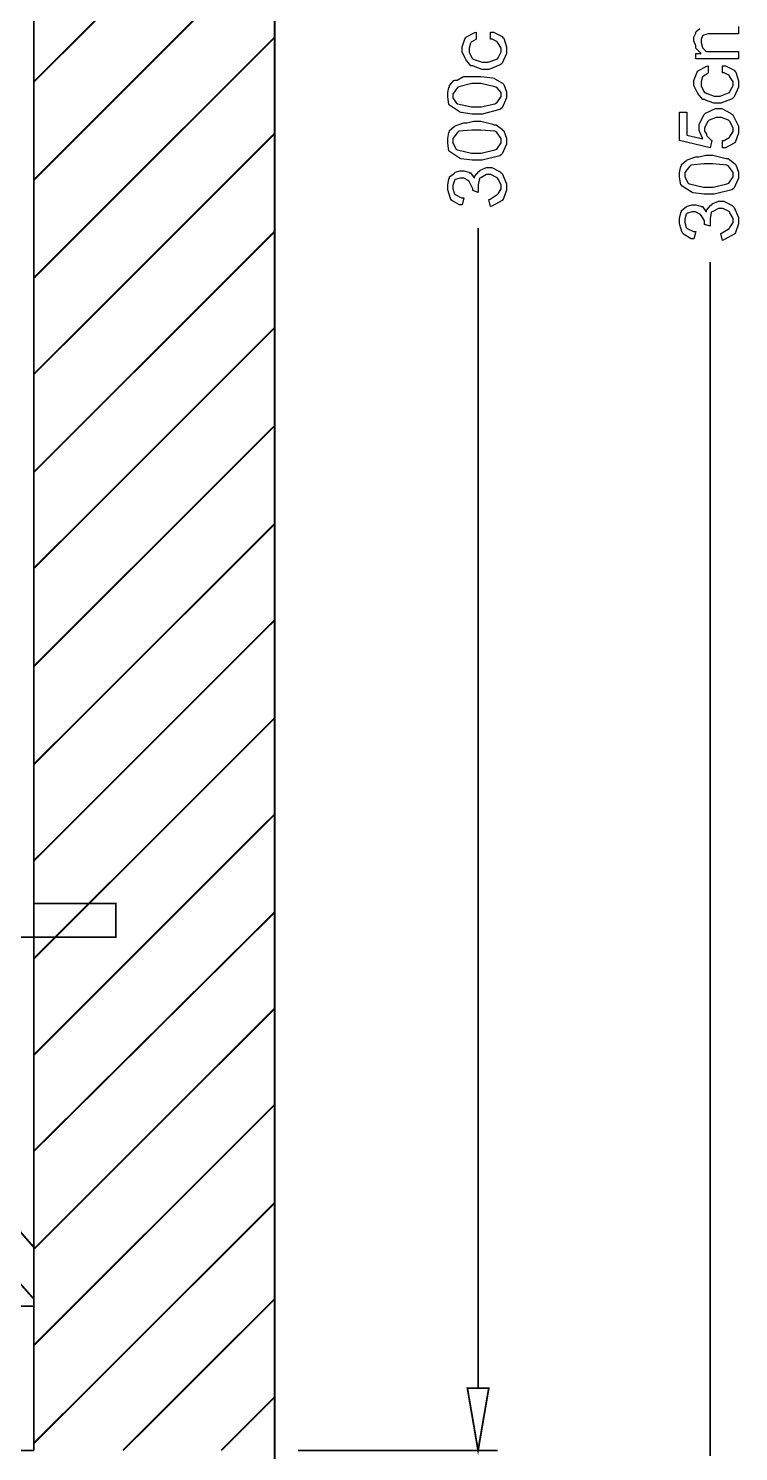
# Model space of a CAD drawing. Extents: x 219 to 1226, y 175 to 465.
# Drawn here: x 973.19 to 990.07, y 388.63 to 422.48 of the extents above; entities that cross this region are included whole.
import ezdxf

# ---------------------------------------------------------------- set-up
doc = ezdxf.new("R2010")
doc.units = 0
doc.header["$MEASUREMENT"] = 0
for name, color, linetype in [('C00-00-00-BLACK', 7, 'Continuous'), ('C00-7E-FF', 150, 'Continuous'), ('CFF-7E-00', 30, 'Continuous')]:
    doc.layers.add(name, color=color, linetype=linetype)

msp = doc.modelspace()

# ---------------------------------------------------------------- linework, layer by layer
at = {"layer": 'C00-00-00-BLACK', "const_width": 0.0423}
for points in [[(973.318, 388.653), (973.318, 457.362)], [(979.041, 386.999), (979.041, 457.362)], [(973.318, 421.207), (979.041, 426.927)], [(973.318, 418.874), (979.041, 424.596)], [(973.318, 416.542), (979.041, 422.265)], [(973.318, 414.253), (979.041, 419.976)], [(973.318, 411.923), (979.041, 417.646)], [(973.318, 409.634), (979.041, 415.357)], [(973.318, 407.304), (979.041, 413.027)], [(973.318, 404.972), (979.041, 410.692)], [(973.318, 402.68), (979.041, 408.403)], [(973.318, 400.35), (979.041, 406.073)], [(973.318, 388.653), (973.318, 405.946)], [(973.318, 398.061), (979.041, 403.784)], [(973.318, 401.665), (975.268, 401.665), (975.268, 400.86), (971.662, 400.86)], [(973.318, 395.772), (979.041, 401.454)], [(973.318, 393.442), (979.041, 399.165)], [(973.318, 391.153), (979.041, 396.876)], [(971.662, 395.392), (973.318, 393.483)], [(973.318, 388.821), (979.041, 394.541)], [(971.662, 394.118), (973.318, 392.254)], [(971.662, 394.118), (973.318, 392.254)], [(973.318, 392.084), (971.875, 392.084)], [(975.436, 388.653), (979.041, 392.254)], [(977.771, 388.653), (979.041, 389.922)], [(971.875, 388.653), (973.318, 388.653)]]:
    msp.add_lwpolyline(points, dxfattribs=at)
at = {"layer": 'C00-7E-FF', "const_width": 0.0423}
for points in [[(983.877, 390.135), (983.877, 417.73)], [(989.392, 388.522), (989.392, 416.923)], [(979.594, 388.653), (984.342, 388.653)]]:
    msp.add_lwpolyline(points, dxfattribs=at)
msp.add_lwpolyline([(983.623, 390.135), (984.132, 390.135), (983.877, 388.653), (983.623, 390.135)], close=True, dxfattribs=at)
at = {"layer": 'C00-7E-FF'}
msp.add_lwpolyline([(983.623, 390.135), (984.132, 390.135), (983.877, 388.653), (983.623, 390.135)], close=True, dxfattribs=at)
at = {"layer": 'CFF-7E-00'}
msp.add_lwpolyline([(990.068, 422.52), (990.068, 422.35), (989.392, 422.35), (989.349, 422.35), (989.232, 422.318), (989.222, 422.308), (989.211, 422.298), (989.179, 422.211), (989.179, 422.181), (989.179, 422.14), (989.211, 422.022), (989.222, 422.011), (989.222, 422.011), (989.295, 421.937), (989.306, 421.926), (989.359, 421.926), (989.478, 421.926), (989.518, 421.926), (990.068, 421.926), (990.068, 421.758), (990.068, 421.758), (989.05, 421.758), (989.05, 421.885), (989.179, 421.885), (989.167, 421.895), (989.059, 422.002), (989.05, 422.011), (989.05, 422.065), (989.007, 422.185), (989.007, 422.224), (989.007, 422.266), (989.05, 422.362), (989.05, 422.392), (989.059, 422.403), (989.149, 422.477)], dxfattribs=at)
for points in [[(984.173, 422.224), (984.173, 422.392), (984.246, 422.392), (984.447, 422.287), (984.469, 422.265), (984.49, 422.244), (984.555, 422.038), (984.555, 421.969), (984.555, 421.885), (984.449, 421.652), (984.428, 421.629), (984.406, 421.609), (984.136, 421.503), (984.046, 421.503), (983.972, 421.503), (983.771, 421.579), (983.75, 421.588), (983.707, 421.588), (983.59, 421.737), (983.58, 421.758), (983.569, 421.769), (983.496, 421.919), (983.496, 421.969), (983.496, 422.043), (983.569, 422.244), (983.58, 422.265), (983.601, 422.276), (983.802, 422.382), (983.835, 422.392), (983.835, 422.224), (983.824, 422.214), (983.717, 422.149), (983.707, 422.138), (983.696, 422.128), (983.666, 422.009), (983.666, 421.969), (983.666, 421.916), (983.728, 421.78), (983.75, 421.758), (983.76, 421.748), (983.974, 421.672), (984.046, 421.672), (984.119, 421.672), (984.321, 421.748), (984.342, 421.758), (984.352, 421.78), (984.428, 421.922), (984.428, 421.969), (984.428, 422.011), (984.352, 422.128), (984.342, 422.138), (984.342, 422.16), (984.214, 422.224), (984.173, 422.224)], [(989.688, 421.419), (989.688, 421.588), (989.761, 421.588), (989.962, 421.483), (989.984, 421.462), (990.005, 421.441), (990.068, 421.234), (990.068, 421.165), (990.068, 421.081), (989.962, 420.848), (989.941, 420.826), (989.919, 420.805), (989.649, 420.7), (989.56, 420.7), (989.485, 420.7), (989.284, 420.774), (989.263, 420.784), (989.221, 420.784), (989.105, 420.932), (989.095, 420.953), (989.084, 420.964), (989.01, 421.116), (989.01, 421.165), (989.01, 421.24), (989.084, 421.441), (989.095, 421.462), (989.116, 421.473), (989.317, 421.579), (989.349, 421.588), (989.349, 421.419), (989.338, 421.409), (989.232, 421.344), (989.222, 421.333), (989.211, 421.324), (989.179, 421.205), (989.179, 421.165), (989.179, 421.113), (989.241, 420.975), (989.263, 420.953), (989.273, 420.943), (989.488, 420.868), (989.56, 420.868), (989.633, 420.868), (989.834, 420.943), (989.856, 420.953), (989.865, 420.975), (989.941, 421.118), (989.941, 421.165), (989.941, 421.208), (989.865, 421.324), (989.856, 421.333), (989.856, 421.355), (989.729, 421.419), (989.688, 421.419)], [(983.835, 420.442), (983.739, 420.442), (983.474, 420.475), (983.454, 420.484), (983.432, 420.495), (983.218, 420.633), (983.197, 420.654), (983.186, 420.665), (983.155, 420.847), (983.155, 420.907), (983.155, 420.951), (983.186, 421.07), (983.197, 421.08), (983.197, 421.123), (983.302, 421.24), (983.324, 421.249), (983.378, 421.249), (983.517, 421.324), (983.539, 421.333), (983.612, 421.333), (983.779, 421.333), (983.835, 421.333), (983.94, 421.333), (984.227, 421.303), (984.258, 421.292), (984.279, 421.282), (984.458, 421.176), (984.469, 421.165), (984.49, 421.144), (984.555, 420.967), (984.555, 420.907), (984.555, 420.823), (984.449, 420.592), (984.428, 420.57), (984.395, 420.549), (983.974, 420.442), (983.835, 420.442)], [(983.835, 420.611), (983.951, 420.611), (984.278, 420.687), (984.3, 420.697), (984.321, 420.708), (984.428, 420.858), (984.428, 420.907), (984.428, 420.951), (984.321, 421.07), (984.3, 421.08), (984.278, 421.091), (983.946, 421.165), (983.835, 421.165), (983.729, 421.165), (983.421, 421.091), (983.411, 421.08), (983.389, 421.07), (983.281, 420.917), (983.281, 420.866), (983.281, 420.825), (983.356, 420.708), (983.367, 420.697), (983.387, 420.687), (983.722, 420.611), (983.835, 420.611)], [(989.688, 419.638), (989.688, 419.808), (989.729, 419.808), (989.845, 419.882), (989.856, 419.892), (989.865, 419.903), (989.941, 420.023), (989.941, 420.061), (989.941, 420.115), (989.865, 420.262), (989.856, 420.272), (989.834, 420.294), (989.66, 420.358), (989.602, 420.358), (989.539, 420.358), (989.369, 420.294), (989.349, 420.272), (989.338, 420.262), (989.263, 420.113), (989.263, 420.061), (989.263, 420.03), (989.306, 419.959), (989.306, 419.935), (989.316, 419.925), (989.422, 419.819), (989.433, 419.808), (989.392, 419.638), (988.668, 419.808), (988.668, 420.484), (988.837, 420.484), (988.837, 419.935), (989.222, 419.849), (989.211, 419.871), (989.134, 420.046), (989.134, 420.104), (989.134, 420.189), (989.241, 420.421), (989.263, 420.442), (989.284, 420.464), (989.523, 420.57), (989.602, 420.57), (989.675, 420.57), (989.877, 420.464), (989.899, 420.442), (989.93, 420.421), (990.068, 420.152), (990.068, 420.061), (990.068, 419.988), (989.994, 419.787), (989.984, 419.765), (989.962, 419.745), (989.755, 419.638), (989.688, 419.638)], [(983.835, 419.342), (983.739, 419.342), (983.474, 419.374), (983.454, 419.383), (983.432, 419.394), (983.218, 419.532), (983.197, 419.553), (983.186, 419.564), (983.155, 419.747), (983.155, 419.808), (983.155, 419.862), (983.186, 419.998), (983.197, 420.019), (983.197, 420.05), (983.302, 420.136), (983.324, 420.145), (983.334, 420.157), (983.517, 420.221), (983.539, 420.231), (983.612, 420.231), (983.779, 420.272), (983.835, 420.272), (983.94, 420.272), (984.227, 420.199), (984.258, 420.188), (984.311, 420.188), (984.458, 420.072), (984.469, 420.061), (984.49, 420.041), (984.555, 419.867), (984.555, 419.808), (984.555, 419.724), (984.449, 419.491), (984.428, 419.469), (984.395, 419.448), (983.974, 419.342), (983.835, 419.342)], [(983.835, 419.511), (983.951, 419.511), (984.278, 419.586), (984.3, 419.596), (984.321, 419.607), (984.428, 419.758), (984.428, 419.808), (984.428, 419.862), (984.321, 419.998), (984.3, 420.019), (984.278, 420.03), (983.946, 420.061), (983.835, 420.061), (983.729, 420.061), (983.421, 420.03), (983.411, 420.019), (983.389, 419.998), (983.281, 419.856), (983.281, 419.808), (983.281, 419.756), (983.356, 419.607), (983.367, 419.596), (983.387, 419.586), (983.722, 419.511), (983.835, 419.511)], [(989.349, 418.535), (989.252, 418.535), (988.988, 418.568), (988.967, 418.577), (988.945, 418.588), (988.732, 418.726), (988.711, 418.747), (988.7, 418.758), (988.668, 418.94), (988.668, 419), (988.668, 419.054), (988.7, 419.192), (988.711, 419.213), (988.711, 419.244), (988.816, 419.33), (988.837, 419.339), (988.847, 419.35), (989.03, 419.414), (989.053, 419.423), (989.126, 419.423), (989.292, 419.466), (989.349, 419.466), (989.454, 419.466), (989.74, 419.392), (989.772, 419.381), (989.824, 419.381), (989.973, 419.265), (989.984, 419.254), (990.005, 419.233), (990.068, 419.06), (990.068, 419), (990.068, 418.916), (989.962, 418.683), (989.941, 418.661), (989.91, 418.641), (989.488, 418.535), (989.349, 418.535)], [(984.173, 418.238), (984.132, 418.408), (984.163, 418.419), (984.331, 418.525), (984.342, 418.535), (984.352, 418.546), (984.428, 418.665), (984.428, 418.704), (984.428, 418.758), (984.352, 418.895), (984.342, 418.916), (984.331, 418.927), (984.181, 419.003), (984.132, 419.003), (984.078, 419.003), (983.94, 418.927), (983.919, 418.916), (983.908, 418.907), (983.877, 418.755), (983.877, 418.704), (983.877, 418.704), (983.877, 418.609), (983.877, 418.577), (983.75, 418.619), (983.75, 418.619), (983.75, 418.652), (983.75, 418.661), (983.75, 418.661), (983.676, 418.821), (983.666, 418.831), (983.655, 418.853), (983.535, 418.916), (983.496, 418.916), (983.452, 418.916), (983.334, 418.885), (983.324, 418.874), (983.313, 418.864), (983.281, 418.744), (983.281, 418.704), (983.281, 418.663), (983.313, 418.546), (983.324, 418.535), (983.334, 418.525), (983.487, 418.451), (983.539, 418.451), (983.496, 418.281), (983.432, 418.281), (983.25, 418.387), (983.24, 418.408), (983.218, 418.43), (983.155, 418.637), (983.155, 418.704), (983.155, 418.758), (983.186, 418.895), (983.197, 418.916), (983.197, 418.949), (983.313, 419.036), (983.324, 419.046), (983.334, 419.057), (983.455, 419.087), (983.496, 419.087), (983.538, 419.087), (983.655, 419.057), (983.666, 419.046), (983.698, 419.046), (983.781, 418.927), (983.793, 418.916), (983.793, 418.959), (983.898, 419.078), (983.919, 419.087), (983.929, 419.109), (984.081, 419.172), (984.132, 419.172), (984.205, 419.172), (984.406, 419.068), (984.428, 419.046), (984.449, 419.024), (984.555, 418.784), (984.555, 418.704), (984.555, 418.631), (984.479, 418.43), (984.469, 418.408), (984.447, 418.387), (984.205, 418.249), (984.173, 418.238)], [(989.349, 418.704), (989.465, 418.704), (989.792, 418.778), (989.815, 418.788), (989.835, 418.799), (989.941, 418.951), (989.941, 419), (989.941, 419.054), (989.835, 419.192), (989.815, 419.213), (989.792, 419.224), (989.459, 419.254), (989.349, 419.254), (989.243, 419.254), (988.936, 419.224), (988.926, 419.213), (988.904, 419.192), (988.796, 419.049), (988.796, 419), (988.796, 418.948), (988.869, 418.799), (988.881, 418.788), (988.901, 418.778), (989.236, 418.704), (989.349, 418.704)], [(989.688, 417.434), (989.645, 417.603), (989.677, 417.614), (989.845, 417.72), (989.856, 417.73), (989.865, 417.741), (989.941, 417.861), (989.941, 417.899), (989.941, 417.953), (989.865, 418.091), (989.856, 418.112), (989.845, 418.123), (989.695, 418.198), (989.645, 418.198), (989.591, 418.198), (989.454, 418.123), (989.433, 418.112), (989.422, 418.102), (989.392, 417.95), (989.392, 417.899), (989.392, 417.899), (989.392, 417.804), (989.392, 417.773), (989.263, 417.815), (989.263, 417.815), (989.263, 417.848), (989.263, 417.858), (989.263, 417.901), (989.189, 418.016), (989.179, 418.026), (989.168, 418.048), (989.048, 418.112), (989.01, 418.112), (988.966, 418.112), (988.847, 418.08), (988.837, 418.069), (988.827, 418.059), (988.796, 417.939), (988.796, 417.899), (988.796, 417.858), (988.827, 417.741), (988.837, 417.73), (988.847, 417.72), (989, 417.646), (989.053, 417.646), (989.01, 417.476), (988.945, 417.476), (988.763, 417.582), (988.754, 417.603), (988.732, 417.625), (988.668, 417.832), (988.668, 417.899), (988.668, 417.953), (988.7, 418.091), (988.711, 418.112), (988.711, 418.144), (988.827, 418.231), (988.837, 418.241), (988.847, 418.252), (988.969, 418.284), (989.01, 418.284), (989.051, 418.284), (989.168, 418.252), (989.179, 418.241), (989.211, 418.241), (989.295, 418.123), (989.306, 418.112), (989.306, 418.156), (989.411, 418.274), (989.433, 418.284), (989.443, 418.306), (989.594, 418.368), (989.645, 418.368), (989.718, 418.368), (989.919, 418.263), (989.941, 418.241), (989.962, 418.22), (990.068, 417.981), (990.068, 417.899), (990.068, 417.826), (989.994, 417.625), (989.984, 417.603), (989.962, 417.582), (989.719, 417.445), (989.688, 417.434)]]:
    msp.add_lwpolyline(points, close=True, dxfattribs=at)

doc.saveas('drawing.dxf')
